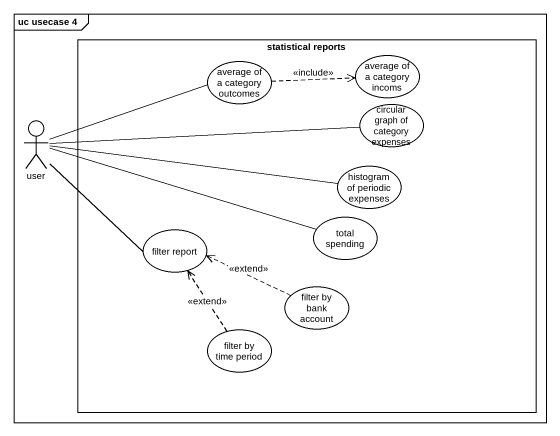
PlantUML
@startuml
mainframe uc usecase 4
rectangle "statistical reports" as statistical_reports {
  usecase "average of a category outcomes" as average_of_a_category
  usecase "average of a category incoms" as average_of_a_category_incoms
  usecase "circular graph of category expenses" as circular_graph_of_category
  usecase "histogram of periodic expenses" as histogram_of_periodic
  usecase "filter report" as filter_report
  usecase "total spending" as total_spending
  usecase "filter by bank account" as filter_by_bank_account
  usecase "filter by time period" as filter_by_time_period
}
actor user
average_of_a_category .right.> average_of_a_category_incoms : <<include>>
user -right- average_of_a_category
user -right- circular_graph_of_category
user -right- histogram_of_periodic
user -- filter_report
user -right- total_spending
filter_by_bank_account .left.> filter_report : <<extend>>
filter_by_time_period .up.> filter_report : <<extend>>
@enduml
